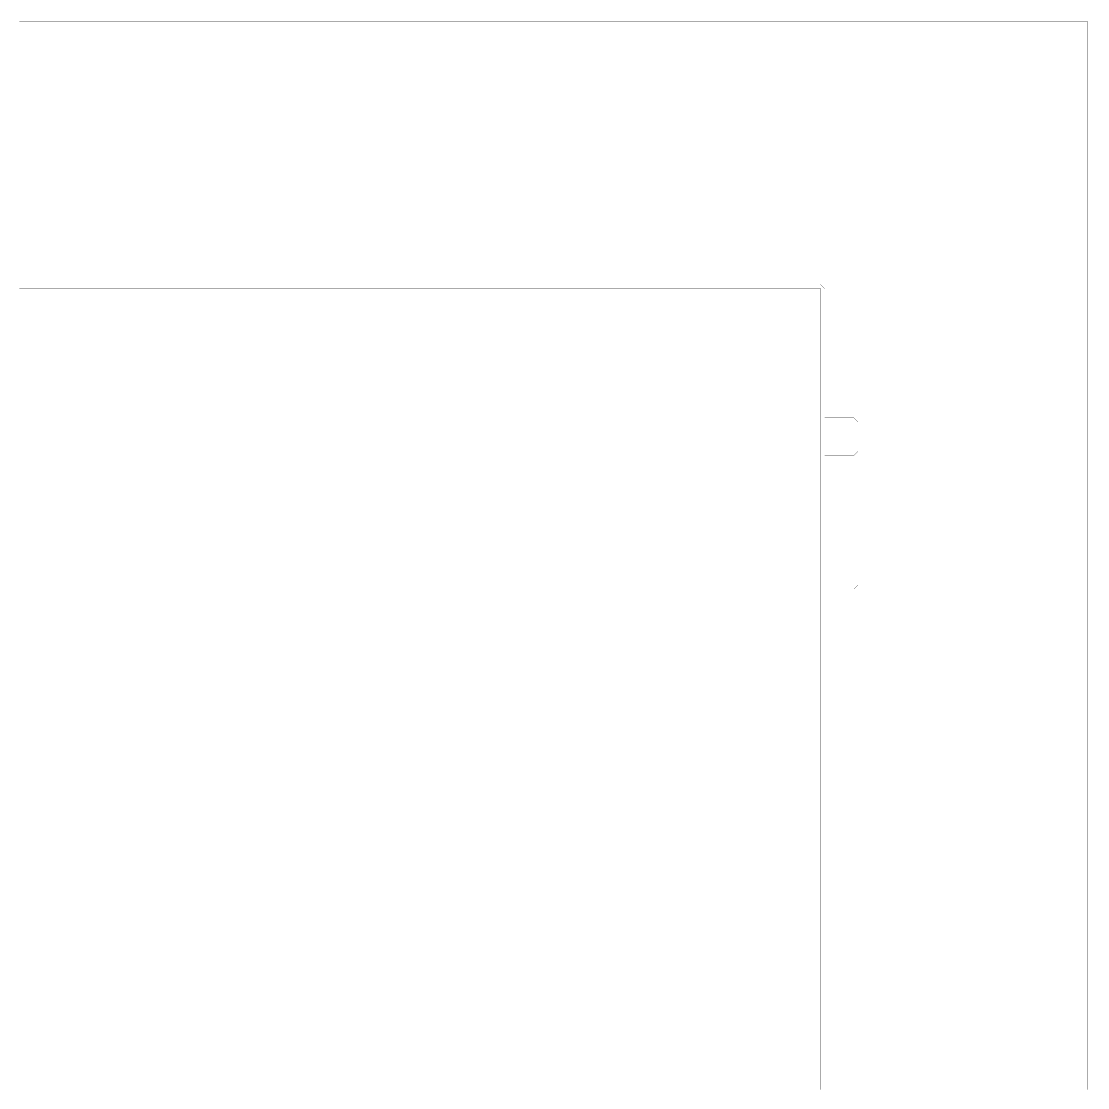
# Model space of a CAD drawing. Header units: metres. Extents: x 0 to 4990, y -4990 to 0.
# Drawn here: x 2495 to 4990, y -2495 to 0 of the extents above; entities that cross this region are included whole.
import ezdxf

# ---------------------------------------------------------------- set-up
doc = ezdxf.new("R2010")
doc.units = ezdxf.units.M
doc.layers.add('conductor', color=1, linetype='Continuous')
doc.layers.add('substrate', color=5, linetype='Continuous')

msp = doc.modelspace()

# ---------------------------------------------------------------- linework, layer by layer
at = {"layer": 'conductor', "const_width": 0.5}
msp.add_lwpolyline([(4365.234375, -2500), (4365.234375, -2490.234375), (4365.234375, -2480.46875), (4365.234375, -2470.703125), (4365.234375, -2460.9375), (4365.234375, -2451.171875), (4365.234375, -2441.40625), (4365.234375, -2431.640625), (4365.234375, -2421.875), (4365.234375, -2412.109375), (4365.234375, -2402.34375), (4365.234375, -2392.578125), (4365.234375, -2382.8125), (4365.234375, -2373.046875), (4365.234375, -2363.28125), (4365.234375, -2353.515625), (4365.234375, -2343.75), (4365.234375, -2333.984375), (4365.234375, -2324.21875), (4365.234375, -2314.453125), (4365.234375, -2304.6875), (4365.234375, -2294.921875), (4365.234375, -2285.15625), (4365.234375, -2275.390625), (4365.234375, -2265.625), (4365.234375, -2255.859375), (4365.234375, -2246.09375), (4365.234375, -2236.328125), (4365.234375, -2226.5625), (4365.234375, -2216.796875), (4365.234375, -2207.03125), (4365.234375, -2197.265625), (4365.234375, -2187.5), (4365.234375, -2177.734375), (4365.234375, -2167.96875), (4365.234375, -2158.203125), (4365.234375, -2148.4375), (4365.234375, -2138.671875), (4365.234375, -2128.90625), (4365.234375, -2119.140625), (4365.234375, -2109.375), (4365.234375, -2099.609375), (4365.234375, -2089.84375), (4365.234375, -2080.078125), (4365.234375, -2070.3125), (4365.234375, -2060.546875), (4365.234375, -2050.78125), (4365.234375, -2041.015625), (4365.234375, -2031.25), (4365.234375, -2021.484375), (4365.234375, -2011.71875), (4365.234375, -2001.953125), (4365.234375, -1992.1875), (4365.234375, -1982.421875), (4365.234375, -1972.65625), (4365.234375, -1962.890625), (4365.234375, -1953.125), (4365.234375, -1943.359375), (4365.234375, -1933.59375), (4365.234375, -1923.828125), (4365.234375, -1914.0625), (4365.234375, -1904.296875), (4365.234375, -1894.53125), (4365.234375, -1884.765625), (4365.234375, -1875), (4365.234375, -1865.234375), (4365.234375, -1855.46875), (4365.234375, -1845.703125), (4365.234375, -1835.9375), (4365.234375, -1826.171875), (4365.234375, -1816.40625), (4365.234375, -1806.640625), (4365.234375, -1796.875), (4365.234375, -1787.109375), (4365.234375, -1777.34375), (4365.234375, -1767.578125), (4365.234375, -1757.8125), (4365.234375, -1748.046875), (4365.234375, -1738.28125), (4365.234375, -1728.515625), (4365.234375, -1718.75), (4365.234375, -1708.984375), (4365.234375, -1699.21875), (4365.234375, -1689.453125), (4365.234375, -1679.6875), (4365.234375, -1669.921875), (4365.234375, -1660.15625), (4365.234375, -1650.390625), (4365.234375, -1640.625), (4365.234375, -1630.859375), (4365.234375, -1621.09375), (4365.234375, -1611.328125), (4365.234375, -1601.5625), (4365.234375, -1591.796875), (4365.234375, -1582.03125), (4365.234375, -1572.265625), (4365.234375, -1562.5), (4365.234375, -1552.734375), (4365.234375, -1542.96875), (4365.234375, -1533.203125), (4365.234375, -1523.4375), (4365.234375, -1513.671875), (4365.234375, -1503.90625), (4365.234375, -1494.140625), (4365.234375, -1484.375), (4365.234375, -1474.609375), (4365.234375, -1464.84375), (4365.234375, -1455.078125), (4365.234375, -1445.3125), (4365.234375, -1435.546875), (4365.234375, -1425.78125), (4365.234375, -1416.015625), (4365.234375, -1406.25), (4365.234375, -1396.484375), (4365.234375, -1386.71875), (4365.234375, -1376.953125), (4365.234375, -1367.1875), (4365.234375, -1357.421875), (4365.234375, -1347.65625), (4365.234375, -1337.890625), (4365.234375, -1328.125), (4365.234375, -1318.359375), (4365.234375, -1308.59375), (4365.234375, -1298.828125), (4365.234375, -1289.0625), (4365.234375, -1279.296875), (4365.234375, -1269.53125), (4365.234375, -1259.765625), (4365.234375, -1250), (4365.234375, -1240.234375), (4365.234375, -1230.46875), (4365.234375, -1220.703125), (4365.234375, -1210.9375), (4365.234375, -1201.171875), (4365.234375, -1191.40625), (4365.234375, -1181.640625), (4365.234375, -1171.875), (4365.234375, -1162.109375), (4365.234375, -1152.34375), (4365.234375, -1142.578125), (4365.234375, -1132.8125), (4365.234375, -1123.046875), (4365.234375, -1113.28125), (4365.234375, -1103.515625), (4365.234375, -1093.75), (4365.234375, -1083.984375), (4365.234375, -1074.21875), (4365.234375, -1064.453125), (4365.234375, -1054.6875), (4365.234375, -1044.921875), (4365.234375, -1035.15625), (4365.234375, -1025.390625), (4365.234375, -1015.625), (4365.234375, -1005.859375), (4365.234375, -996.09375), (4365.234375, -986.328125), (4365.234375, -976.5625), (4365.234375, -966.796875), (4365.234375, -957.03125), (4365.234375, -947.265625), (4365.234375, -937.5), (4365.234375, -927.734375), (4365.234375, -917.96875), (4365.234375, -908.203125), (4365.234375, -898.4375), (4365.234375, -888.671875), (4365.234375, -878.90625), (4365.234375, -869.140625), (4365.234375, -859.375), (4365.234375, -849.609375), (4365.234375, -839.84375), (4365.234375, -830.078125), (4365.234375, -820.3125), (4365.234375, -810.546875), (4365.234375, -800.78125), (4365.234375, -791.015625), (4365.234375, -781.25), (4365.234375, -771.484375), (4365.234375, -761.71875), (4365.234375, -751.953125), (4365.234375, -742.1875), (4365.234375, -732.421875), (4365.234375, -722.65625), (4365.234375, -712.890625), (4365.234375, -703.125), (4365.234375, -693.359375), (4365.234375, -683.59375), (4365.234375, -673.828125), (4365.234375, -664.0625), (4365.234375, -654.296875), (4365.234375, -644.53125), (4365.234375, -634.765625), (4365.234375, -625), (4355.46875, -625), (4345.703125, -625), (4335.9375, -625), (4326.171875, -625), (4316.40625, -625), (4306.640625, -625), (4296.875, -625), (4287.109375, -625), (4277.34375, -625), (4267.578125, -625), (4257.8125, -625), (4248.046875, -625), (4238.28125, -625), (4228.515625, -625), (4218.75, -625), (4208.984375, -625), (4199.21875, -625), (4189.453125, -625), (4179.6875, -625), (4169.921875, -625), (4160.15625, -625), (4150.390625, -625), (4140.625, -625), (4130.859375, -625), (4121.09375, -625), (4111.328125, -625), (4101.5625, -625), (4091.796875, -625), (4082.03125, -625), (4072.265625, -625), (4062.5, -625), (4052.734375, -625), (4042.96875, -625), (4033.203125, -625), (4023.4375, -625), (4013.671875, -625), (4003.90625, -625), (3994.140625, -625), (3984.375, -625), (3974.609375, -625), (3964.84375, -625), (3955.078125, -625), (3945.3125, -625), (3935.546875, -625), (3925.78125, -625), (3916.015625, -625), (3906.25, -625), (3896.484375, -625), (3886.71875, -625), (3876.953125, -625), (3867.1875, -625), (3857.421875, -625), (3847.65625, -625), (3837.890625, -625), (3828.125, -625), (3818.359375, -625), (3808.59375, -625), (3798.828125, -625), (3789.0625, -625), (3779.296875, -625), (3769.53125, -625), (3759.765625, -625), (3750, -625), (3740.234375, -625), (3730.46875, -625), (3720.703125, -625), (3710.9375, -625), (3701.171875, -625), (3691.40625, -625), (3681.640625, -625), (3671.875, -625), (3662.109375, -625), (3652.34375, -625), (3642.578125, -625), (3632.8125, -625), (3623.046875, -625), (3613.28125, -625), (3603.515625, -625), (3593.75, -625), (3583.984375, -625), (3574.21875, -625), (3564.453125, -625), (3554.6875, -625), (3544.921875, -625), (3535.15625, -625), (3525.390625, -625), (3515.625, -625), (3505.859375, -625), (3496.09375, -625), (3486.328125, -625), (3476.5625, -625), (3466.796875, -625), (3457.03125, -625), (3447.265625, -625), (3437.5, -625), (3427.734375, -625), (3417.96875, -625), (3408.203125, -625), (3398.4375, -625), (3388.671875, -625), (3378.90625, -625), (3369.140625, -625), (3359.375, -625), (3349.609375, -625), (3339.84375, -625), (3330.078125, -625), (3320.3125, -625), (3310.546875, -625), (3300.78125, -625), (3291.015625, -625), (3281.25, -625), (3271.484375, -625), (3261.71875, -625), (3251.953125, -625), (3242.1875, -625), (3232.421875, -625), (3222.65625, -625), (3212.890625, -625), (3203.125, -625), (3193.359375, -625), (3183.59375, -625), (3173.828125, -625), (3164.0625, -625), (3154.296875, -625), (3144.53125, -625), (3134.765625, -625), (3125, -625), (3115.234375, -625), (3105.46875, -625), (3095.703125, -625), (3085.9375, -625), (3076.171875, -625), (3066.40625, -625), (3056.640625, -625), (3046.875, -625), (3037.109375, -625), (3027.34375, -625), (3017.578125, -625), (3007.8125, -625), (2998.046875, -625), (2988.28125, -625), (2978.515625, -625), (2968.75, -625), (2958.984375, -625), (2949.21875, -625), (2939.453125, -625), (2929.6875, -625), (2919.921875, -625), (2910.15625, -625), (2900.390625, -625), (2890.625, -625), (2880.859375, -625), (2871.09375, -625), (2861.328125, -625), (2851.5625, -625), (2841.796875, -625), (2832.03125, -625), (2822.265625, -625), (2812.5, -625), (2802.734375, -625), (2792.96875, -625), (2783.203125, -625), (2773.4375, -625), (2763.671875, -625), (2753.90625, -625), (2744.140625, -625), (2734.375, -625), (2724.609375, -625), (2714.84375, -625), (2705.078125, -625), (2695.3125, -625), (2685.546875, -625), (2675.78125, -625), (2666.015625, -625), (2656.25, -625), (2646.484375, -625), (2636.71875, -625), (2626.953125, -625), (2617.1875, -625), (2607.421875, -625), (2597.65625, -625), (2587.890625, -625), (2578.125, -625), (2568.359375, -625), (2558.59375, -625), (2548.828125, -625), (2539.0625, -625), (2529.296875, -625), (2519.53125, -625), (2509.765625, -625), (2500, -625), (2490.234375, -625)], dxfattribs=at)
at = {"layer": 'substrate', "const_width": 0.5}
for points in [[(4990.234375, -2500), (4990.234375, -2490.234375), (4990.234375, -2480.46875), (4990.234375, -2470.703125), (4990.234375, -2460.9375), (4990.234375, -2451.171875), (4990.234375, -2441.40625), (4990.234375, -2431.640625), (4990.234375, -2421.875), (4990.234375, -2412.109375), (4990.234375, -2402.34375), (4990.234375, -2392.578125), (4990.234375, -2382.8125), (4990.234375, -2373.046875), (4990.234375, -2363.28125), (4990.234375, -2353.515625), (4990.234375, -2343.75), (4990.234375, -2333.984375), (4990.234375, -2324.21875), (4990.234375, -2314.453125), (4990.234375, -2304.6875), (4990.234375, -2294.921875), (4990.234375, -2285.15625), (4990.234375, -2275.390625), (4990.234375, -2265.625), (4990.234375, -2255.859375), (4990.234375, -2246.09375), (4990.234375, -2236.328125), (4990.234375, -2226.5625), (4990.234375, -2216.796875), (4990.234375, -2207.03125), (4990.234375, -2197.265625), (4990.234375, -2187.5), (4990.234375, -2177.734375), (4990.234375, -2167.96875), (4990.234375, -2158.203125), (4990.234375, -2148.4375), (4990.234375, -2138.671875), (4990.234375, -2128.90625), (4990.234375, -2119.140625), (4990.234375, -2109.375), (4990.234375, -2099.609375), (4990.234375, -2089.84375), (4990.234375, -2080.078125), (4990.234375, -2070.3125), (4990.234375, -2060.546875), (4990.234375, -2050.78125), (4990.234375, -2041.015625), (4990.234375, -2031.25), (4990.234375, -2021.484375), (4990.234375, -2011.71875), (4990.234375, -2001.953125), (4990.234375, -1992.1875), (4990.234375, -1982.421875), (4990.234375, -1972.65625), (4990.234375, -1962.890625), (4990.234375, -1953.125), (4990.234375, -1943.359375), (4990.234375, -1933.59375), (4990.234375, -1923.828125), (4990.234375, -1914.0625), (4990.234375, -1904.296875), (4990.234375, -1894.53125), (4990.234375, -1884.765625), (4990.234375, -1875), (4990.234375, -1865.234375), (4990.234375, -1855.46875), (4990.234375, -1845.703125), (4990.234375, -1835.9375), (4990.234375, -1826.171875), (4990.234375, -1816.40625), (4990.234375, -1806.640625), (4990.234375, -1796.875), (4990.234375, -1787.109375), (4990.234375, -1777.34375), (4990.234375, -1767.578125), (4990.234375, -1757.8125), (4990.234375, -1748.046875), (4990.234375, -1738.28125), (4990.234375, -1728.515625), (4990.234375, -1718.75), (4990.234375, -1708.984375), (4990.234375, -1699.21875), (4990.234375, -1689.453125), (4990.234375, -1679.6875), (4990.234375, -1669.921875), (4990.234375, -1660.15625), (4990.234375, -1650.390625), (4990.234375, -1640.625), (4990.234375, -1630.859375), (4990.234375, -1621.09375), (4990.234375, -1611.328125), (4990.234375, -1601.5625), (4990.234375, -1591.796875), (4990.234375, -1582.03125), (4990.234375, -1572.265625), (4990.234375, -1562.5), (4990.234375, -1552.734375), (4990.234375, -1542.96875), (4990.234375, -1533.203125), (4990.234375, -1523.4375), (4990.234375, -1513.671875), (4990.234375, -1503.90625), (4990.234375, -1494.140625), (4990.234375, -1484.375), (4990.234375, -1474.609375), (4990.234375, -1464.84375), (4990.234375, -1455.078125), (4990.234375, -1445.3125), (4990.234375, -1435.546875), (4990.234375, -1425.78125), (4990.234375, -1416.015625), (4990.234375, -1406.25), (4990.234375, -1396.484375), (4990.234375, -1386.71875), (4990.234375, -1376.953125), (4990.234375, -1367.1875), (4990.234375, -1357.421875), (4990.234375, -1347.65625), (4990.234375, -1337.890625), (4990.234375, -1328.125), (4990.234375, -1318.359375), (4990.234375, -1308.59375), (4990.234375, -1298.828125), (4990.234375, -1289.0625), (4990.234375, -1279.296875), (4990.234375, -1269.53125), (4990.234375, -1259.765625), (4990.234375, -1250), (4990.234375, -1240.234375), (4990.234375, -1230.46875), (4990.234375, -1220.703125), (4990.234375, -1210.9375), (4990.234375, -1201.171875), (4990.234375, -1191.40625), (4990.234375, -1181.640625), (4990.234375, -1171.875), (4990.234375, -1162.109375), (4990.234375, -1152.34375), (4990.234375, -1142.578125), (4990.234375, -1132.8125), (4990.234375, -1123.046875), (4990.234375, -1113.28125), (4990.234375, -1103.515625), (4990.234375, -1093.75), (4990.234375, -1083.984375), (4990.234375, -1074.21875), (4990.234375, -1064.453125), (4990.234375, -1054.6875), (4990.234375, -1044.921875), (4990.234375, -1035.15625), (4990.234375, -1025.390625), (4990.234375, -1015.625), (4990.234375, -1005.859375), (4990.234375, -996.09375), (4990.234375, -986.328125), (4990.234375, -976.5625), (4990.234375, -966.796875), (4990.234375, -957.03125), (4990.234375, -947.265625), (4990.234375, -937.5), (4990.234375, -927.734375), (4990.234375, -917.96875), (4990.234375, -908.203125), (4990.234375, -898.4375), (4990.234375, -888.671875), (4990.234375, -878.90625), (4990.234375, -869.140625), (4990.234375, -859.375), (4990.234375, -849.609375), (4990.234375, -839.84375), (4990.234375, -830.078125), (4990.234375, -820.3125), (4990.234375, -810.546875), (4990.234375, -800.78125), (4990.234375, -791.015625), (4990.234375, -781.25), (4990.234375, -771.484375), (4990.234375, -761.71875), (4990.234375, -751.953125), (4990.234375, -742.1875), (4990.234375, -732.421875), (4990.234375, -722.65625), (4990.234375, -712.890625), (4990.234375, -703.125), (4990.234375, -693.359375), (4990.234375, -683.59375), (4990.234375, -673.828125), (4990.234375, -664.0625), (4990.234375, -654.296875), (4990.234375, -644.53125), (4990.234375, -634.765625), (4990.234375, -625), (4990.234375, -615.234375), (4990.234375, -605.46875), (4990.234375, -595.703125), (4990.234375, -585.9375), (4990.234375, -576.171875), (4990.234375, -566.40625), (4990.234375, -556.640625), (4990.234375, -546.875), (4990.234375, -537.109375), (4990.234375, -527.34375), (4990.234375, -517.578125), (4990.234375, -507.8125), (4990.234375, -498.046875), (4990.234375, -488.28125), (4990.234375, -478.515625), (4990.234375, -468.75), (4990.234375, -458.984375), (4990.234375, -449.21875), (4990.234375, -439.453125), (4990.234375, -429.6875), (4990.234375, -419.921875), (4990.234375, -410.15625), (4990.234375, -400.390625), (4990.234375, -390.625), (4990.234375, -380.859375), (4990.234375, -371.09375), (4990.234375, -361.328125), (4990.234375, -351.5625), (4990.234375, -341.796875), (4990.234375, -332.03125), (4990.234375, -322.265625), (4990.234375, -312.5), (4990.234375, -302.734375), (4990.234375, -292.96875), (4990.234375, -283.203125), (4990.234375, -273.4375), (4990.234375, -263.671875), (4990.234375, -253.90625), (4990.234375, -244.140625), (4990.234375, -234.375), (4990.234375, -224.609375), (4990.234375, -214.84375), (4990.234375, -205.078125), (4990.234375, -195.3125), (4990.234375, -185.546875), (4990.234375, -175.78125), (4990.234375, -166.015625), (4990.234375, -156.25), (4990.234375, -146.484375), (4990.234375, -136.71875), (4990.234375, -126.953125), (4990.234375, -117.1875), (4990.234375, -107.421875), (4990.234375, -97.65625), (4990.234375, -87.890625), (4990.234375, -78.125), (4990.234375, -68.359375), (4990.234375, -58.59375), (4990.234375, -48.828125), (4990.234375, -39.0625), (4990.234375, -29.296875), (4990.234375, -19.53125), (4990.234375, -9.765625), (4990.234375, 0), (4980.46875, 0), (4970.703125, 0), (4960.9375, 0), (4951.171875, 0), (4941.40625, 0), (4931.640625, 0), (4921.875, 0), (4912.109375, 0), (4902.34375, 0), (4892.578125, 0), (4882.8125, 0), (4873.046875, 0), (4863.28125, 0), (4853.515625, 0), (4843.75, 0), (4833.984375, 0), (4824.21875, 0), (4814.453125, 0), (4804.6875, 0), (4794.921875, 0), (4785.15625, 0), (4775.390625, 0), (4765.625, 0), (4755.859375, 0), (4746.09375, 0), (4736.328125, 0), (4726.5625, 0), (4716.796875, 0), (4707.03125, 0), (4697.265625, 0), (4687.5, 0), (4677.734375, 0), (4667.96875, 0), (4658.203125, 0), (4648.4375, 0), (4638.671875, 0), (4628.90625, 0), (4619.140625, 0), (4609.375, 0), (4599.609375, 0), (4589.84375, 0), (4580.078125, 0), (4570.3125, 0), (4560.546875, 0), (4550.78125, 0), (4541.015625, 0), (4531.25, 0), (4521.484375, 0), (4511.71875, 0), (4501.953125, 0), (4492.1875, 0), (4482.421875, 0), (4472.65625, 0), (4462.890625, 0), (4453.125, 0), (4443.359375, 0), (4433.59375, 0), (4423.828125, 0), (4414.0625, 0), (4404.296875, 0), (4394.53125, 0), (4384.765625, 0), (4375, 0), (4365.234375, 0), (4355.46875, 0), (4345.703125, 0), (4335.9375, 0), (4326.171875, 0), (4316.40625, 0), (4306.640625, 0), (4296.875, 0), (4287.109375, 0), (4277.34375, 0), (4267.578125, 0), (4257.8125, 0), (4248.046875, 0), (4238.28125, 0), (4228.515625, 0), (4218.75, 0), (4208.984375, 0), (4199.21875, 0), (4189.453125, 0), (4179.6875, 0), (4169.921875, 0), (4160.15625, 0), (4150.390625, 0), (4140.625, 0), (4130.859375, 0), (4121.09375, 0), (4111.328125, 0), (4101.5625, 0), (4091.796875, 0), (4082.03125, 0), (4072.265625, 0), (4062.5, 0), (4052.734375, 0), (4042.96875, 0), (4033.203125, 0), (4023.4375, 0), (4013.671875, 0), (4003.90625, 0), (3994.140625, 0), (3984.375, 0), (3974.609375, 0), (3964.84375, 0), (3955.078125, 0), (3945.3125, 0), (3935.546875, 0), (3925.78125, 0), (3916.015625, 0), (3906.25, 0), (3896.484375, 0), (3886.71875, 0), (3876.953125, 0), (3867.1875, 0), (3857.421875, 0), (3847.65625, 0), (3837.890625, 0), (3828.125, 0), (3818.359375, 0), (3808.59375, 0), (3798.828125, 0), (3789.0625, 0), (3779.296875, 0), (3769.53125, 0), (3759.765625, 0), (3750, 0), (3740.234375, 0), (3730.46875, 0), (3720.703125, 0), (3710.9375, 0), (3701.171875, 0), (3691.40625, 0), (3681.640625, 0), (3671.875, 0), (3662.109375, 0), (3652.34375, 0), (3642.578125, 0), (3632.8125, 0), (3623.046875, 0), (3613.28125, 0), (3603.515625, 0), (3593.75, 0), (3583.984375, 0), (3574.21875, 0), (3564.453125, 0), (3554.6875, 0), (3544.921875, 0), (3535.15625, 0), (3525.390625, 0), (3515.625, 0), (3505.859375, 0), (3496.09375, 0), (3486.328125, 0), (3476.5625, 0), (3466.796875, 0), (3457.03125, 0), (3447.265625, 0), (3437.5, 0), (3427.734375, 0), (3417.96875, 0), (3408.203125, 0), (3398.4375, 0), (3388.671875, 0), (3378.90625, 0), (3369.140625, 0), (3359.375, 0), (3349.609375, 0), (3339.84375, 0), (3330.078125, 0), (3320.3125, 0), (3310.546875, 0), (3300.78125, 0), (3291.015625, 0), (3281.25, 0), (3271.484375, 0), (3261.71875, 0), (3251.953125, 0), (3242.1875, 0), (3232.421875, 0), (3222.65625, 0), (3212.890625, 0), (3203.125, 0), (3193.359375, 0), (3183.59375, 0), (3173.828125, 0), (3164.0625, 0), (3154.296875, 0), (3144.53125, 0), (3134.765625, 0), (3125, 0), (3115.234375, 0), (3105.46875, 0), (3095.703125, 0), (3085.9375, 0), (3076.171875, 0), (3066.40625, 0), (3056.640625, 0), (3046.875, 0), (3037.109375, 0), (3027.34375, 0), (3017.578125, 0), (3007.8125, 0), (2998.046875, 0), (2988.28125, 0), (2978.515625, 0), (2968.75, 0), (2958.984375, 0), (2949.21875, 0), (2939.453125, 0), (2929.6875, 0), (2919.921875, 0), (2910.15625, 0), (2900.390625, 0), (2890.625, 0), (2880.859375, 0), (2871.09375, 0), (2861.328125, 0), (2851.5625, 0), (2841.796875, 0), (2832.03125, 0), (2822.265625, 0), (2812.5, 0), (2802.734375, 0), (2792.96875, 0), (2783.203125, 0), (2773.4375, 0), (2763.671875, 0), (2753.90625, 0), (2744.140625, 0), (2734.375, 0), (2724.609375, 0), (2714.84375, 0), (2705.078125, 0), (2695.3125, 0), (2685.546875, 0), (2675.78125, 0), (2666.015625, 0), (2656.25, 0), (2646.484375, 0), (2636.71875, 0), (2626.953125, 0), (2617.1875, 0), (2607.421875, 0), (2597.65625, 0), (2587.890625, 0), (2578.125, 0), (2568.359375, 0), (2558.59375, 0), (2548.828125, 0), (2539.0625, 0), (2529.296875, 0), (2519.53125, 0), (2509.765625, 0), (2500, 0), (2490.234375, 0)], [(2490.234375, -615.234375), (2500, -615.234375), (2509.765625, -615.234375), (2519.53125, -615.234375), (2529.296875, -615.234375), (2539.0625, -615.234375), (2548.828125, -615.234375), (2558.59375, -615.234375), (2568.359375, -615.234375), (2578.125, -615.234375), (2587.890625, -615.234375), (2597.65625, -615.234375), (2607.421875, -615.234375), (2617.1875, -615.234375), (2626.953125, -615.234375), (2636.71875, -615.234375), (2646.484375, -615.234375), (2656.25, -615.234375), (2666.015625, -615.234375), (2675.78125, -615.234375), (2685.546875, -615.234375), (2695.3125, -615.234375), (2705.078125, -615.234375), (2714.84375, -615.234375), (2724.609375, -615.234375), (2734.375, -615.234375), (2744.140625, -615.234375), (2753.90625, -615.234375), (2763.671875, -615.234375), (2773.4375, -615.234375), (2783.203125, -615.234375), (2792.96875, -615.234375), (2802.734375, -615.234375), (2812.5, -615.234375), (2822.265625, -615.234375), (2832.03125, -615.234375), (2841.796875, -615.234375), (2851.5625, -615.234375), (2861.328125, -615.234375), (2871.09375, -615.234375), (2880.859375, -615.234375), (2890.625, -615.234375), (2900.390625, -615.234375), (2910.15625, -615.234375), (2919.921875, -615.234375), (2929.6875, -615.234375), (2939.453125, -615.234375), (2949.21875, -615.234375), (2958.984375, -615.234375), (2968.75, -615.234375), (2978.515625, -615.234375), (2988.28125, -615.234375), (2998.046875, -615.234375), (3007.8125, -615.234375), (3017.578125, -615.234375), (3027.34375, -615.234375), (3037.109375, -615.234375), (3046.875, -615.234375), (3056.640625, -615.234375), (3066.40625, -615.234375), (3076.171875, -615.234375), (3085.9375, -615.234375), (3095.703125, -615.234375), (3105.46875, -615.234375), (3115.234375, -615.234375), (3125, -615.234375), (3134.765625, -615.234375), (3144.53125, -615.234375), (3154.296875, -615.234375), (3164.0625, -615.234375), (3173.828125, -615.234375), (3183.59375, -615.234375), (3193.359375, -615.234375), (3203.125, -615.234375), (3212.890625, -615.234375), (3222.65625, -615.234375), (3232.421875, -615.234375), (3242.1875, -615.234375), (3251.953125, -615.234375), (3261.71875, -615.234375), (3271.484375, -615.234375), (3281.25, -615.234375), (3291.015625, -615.234375), (3300.78125, -615.234375), (3310.546875, -615.234375), (3320.3125, -615.234375), (3330.078125, -615.234375), (3339.84375, -615.234375), (3349.609375, -615.234375), (3359.375, -615.234375), (3369.140625, -615.234375), (3378.90625, -615.234375), (3388.671875, -615.234375), (3398.4375, -615.234375), (3408.203125, -615.234375), (3417.96875, -615.234375), (3427.734375, -615.234375), (3437.5, -615.234375), (3447.265625, -615.234375), (3457.03125, -615.234375), (3466.796875, -615.234375), (3476.5625, -615.234375), (3486.328125, -615.234375), (3496.09375, -615.234375), (3505.859375, -615.234375), (3515.625, -615.234375), (3525.390625, -615.234375), (3535.15625, -615.234375), (3544.921875, -615.234375), (3554.6875, -615.234375), (3564.453125, -615.234375), (3574.21875, -615.234375), (3583.984375, -615.234375), (3593.75, -615.234375), (3603.515625, -615.234375), (3613.28125, -615.234375), (3623.046875, -615.234375), (3632.8125, -615.234375), (3642.578125, -615.234375), (3652.34375, -615.234375), (3662.109375, -615.234375), (3671.875, -615.234375), (3681.640625, -615.234375), (3691.40625, -615.234375), (3701.171875, -615.234375), (3710.9375, -615.234375), (3720.703125, -615.234375), (3730.46875, -615.234375), (3740.234375, -615.234375), (3750, -615.234375), (3759.765625, -615.234375), (3769.53125, -615.234375), (3779.296875, -615.234375), (3789.0625, -615.234375), (3798.828125, -615.234375), (3808.59375, -615.234375), (3818.359375, -615.234375), (3828.125, -615.234375), (3837.890625, -615.234375), (3847.65625, -615.234375), (3857.421875, -615.234375), (3867.1875, -615.234375), (3876.953125, -615.234375), (3886.71875, -615.234375), (3896.484375, -615.234375), (3906.25, -615.234375), (3916.015625, -615.234375), (3925.78125, -615.234375), (3935.546875, -615.234375), (3945.3125, -615.234375), (3955.078125, -615.234375), (3964.84375, -615.234375), (3974.609375, -615.234375), (3984.375, -615.234375), (3994.140625, -615.234375), (4003.90625, -615.234375), (4013.671875, -615.234375), (4023.4375, -615.234375), (4033.203125, -615.234375), (4042.96875, -615.234375), (4052.734375, -615.234375), (4062.5, -615.234375), (4072.265625, -615.234375), (4082.03125, -615.234375), (4091.796875, -615.234375), (4101.5625, -615.234375), (4111.328125, -615.234375), (4121.09375, -615.234375), (4130.859375, -615.234375), (4140.625, -615.234375), (4150.390625, -615.234375), (4160.15625, -615.234375), (4169.921875, -615.234375), (4179.6875, -615.234375), (4189.453125, -615.234375), (4199.21875, -615.234375), (4208.984375, -615.234375), (4218.75, -615.234375), (4228.515625, -615.234375), (4238.28125, -615.234375), (4248.046875, -615.234375), (4257.8125, -615.234375), (4267.578125, -615.234375), (4277.34375, -615.234375), (4287.109375, -615.234375), (4296.875, -615.234375), (4306.640625, -615.234375), (4316.40625, -615.234375), (4326.171875, -615.234375), (4335.9375, -615.234375), (4345.703125, -615.234375), (4355.46875, -615.234375), (4365.234375, -615.234375), (4375, -625), (4375, -634.765625), (4375, -644.53125), (4375, -654.296875), (4375, -664.0625), (4375, -673.828125), (4375, -683.59375), (4375, -693.359375), (4375, -703.125), (4375, -712.890625), (4375, -722.65625), (4375, -732.421875), (4375, -742.1875), (4375, -751.953125), (4375, -761.71875), (4375, -771.484375), (4375, -781.25), (4375, -791.015625), (4375, -800.78125), (4375, -810.546875), (4375, -820.3125), (4375, -830.078125), (4375, -839.84375), (4375, -849.609375), (4375, -859.375), (4375, -869.140625), (4375, -878.90625), (4375, -888.671875), (4375, -898.4375), (4375, -908.203125), (4375, -917.96875), (4375, -927.734375), (4384.765625, -927.734375), (4394.53125, -927.734375), (4404.296875, -927.734375), (4414.0625, -927.734375), (4423.828125, -927.734375), (4433.59375, -927.734375), (4443.359375, -927.734375), (4453.125, -937.5), (4453.125, -947.265625), (4453.125, -957.03125), (4453.125, -966.796875), (4453.125, -976.5625), (4453.125, -986.328125), (4453.125, -996.09375), (4453.125, -1005.859375), (4443.359375, -1015.625), (4433.59375, -1015.625), (4423.828125, -1015.625), (4414.0625, -1015.625), (4404.296875, -1015.625), (4394.53125, -1015.625), (4384.765625, -1015.625), (4375, -1015.625), (4375, -1025.390625), (4375, -1035.15625), (4375, -1044.921875), (4375, -1054.6875), (4375, -1064.453125), (4375, -1074.21875), (4375, -1083.984375), (4375, -1093.75), (4375, -1103.515625), (4375, -1113.28125), (4375, -1123.046875), (4375, -1132.8125), (4375, -1142.578125), (4375, -1152.34375), (4375, -1162.109375), (4384.765625, -1162.109375), (4394.53125, -1162.109375), (4404.296875, -1162.109375), (4414.0625, -1162.109375), (4423.828125, -1162.109375), (4433.59375, -1162.109375), (4443.359375, -1162.109375), (4453.125, -1171.875), (4453.125, -1181.640625), (4453.125, -1191.40625), (4453.125, -1201.171875), (4453.125, -1210.9375), (4453.125, -1220.703125), (4453.125, -1230.46875), (4453.125, -1240.234375), (4453.125, -1250), (4453.125, -1259.765625), (4453.125, -1269.53125), (4453.125, -1279.296875), (4453.125, -1289.0625), (4453.125, -1298.828125), (4453.125, -1308.59375), (4453.125, -1318.359375), (4443.359375, -1328.125), (4433.59375, -1328.125), (4423.828125, -1328.125), (4414.0625, -1328.125), (4404.296875, -1328.125), (4394.53125, -1328.125), (4384.765625, -1328.125), (4375, -1328.125), (4375, -1337.890625), (4375, -1347.65625), (4375, -1357.421875), (4375, -1367.1875), (4375, -1376.953125), (4375, -1386.71875), (4375, -1396.484375), (4375, -1406.25), (4375, -1416.015625), (4375, -1425.78125), (4375, -1435.546875), (4375, -1445.3125), (4375, -1455.078125), (4375, -1464.84375), (4375, -1474.609375), (4375, -1484.375), (4375, -1494.140625), (4375, -1503.90625), (4375, -1513.671875), (4375, -1523.4375), (4375, -1533.203125), (4375, -1542.96875), (4375, -1552.734375), (4375, -1562.5), (4375, -1572.265625), (4375, -1582.03125), (4375, -1591.796875), (4375, -1601.5625), (4375, -1611.328125), (4375, -1621.09375), (4375, -1630.859375), (4375, -1640.625), (4375, -1650.390625), (4375, -1660.15625), (4375, -1669.921875), (4375, -1679.6875), (4375, -1689.453125), (4375, -1699.21875), (4375, -1708.984375), (4375, -1718.75), (4375, -1728.515625), (4375, -1738.28125), (4375, -1748.046875), (4375, -1757.8125), (4375, -1767.578125), (4375, -1777.34375), (4375, -1787.109375), (4375, -1796.875), (4375, -1806.640625), (4375, -1816.40625), (4375, -1826.171875), (4375, -1835.9375), (4375, -1845.703125), (4375, -1855.46875), (4375, -1865.234375), (4375, -1875), (4375, -1884.765625), (4375, -1894.53125), (4375, -1904.296875), (4375, -1914.0625), (4375, -1923.828125), (4375, -1933.59375), (4375, -1943.359375), (4375, -1953.125), (4375, -1962.890625), (4375, -1972.65625), (4375, -1982.421875), (4375, -1992.1875), (4375, -2001.953125), (4375, -2011.71875), (4375, -2021.484375), (4375, -2031.25), (4375, -2041.015625), (4375, -2050.78125), (4375, -2060.546875), (4375, -2070.3125), (4375, -2080.078125), (4375, -2089.84375), (4375, -2099.609375), (4375, -2109.375), (4375, -2119.140625), (4375, -2128.90625), (4375, -2138.671875), (4375, -2148.4375), (4375, -2158.203125), (4375, -2167.96875), (4375, -2177.734375), (4375, -2187.5), (4375, -2197.265625), (4375, -2207.03125), (4375, -2216.796875), (4375, -2226.5625), (4375, -2236.328125), (4375, -2246.09375), (4375, -2255.859375), (4375, -2265.625), (4375, -2275.390625), (4375, -2285.15625), (4375, -2294.921875), (4375, -2304.6875), (4375, -2314.453125), (4375, -2324.21875), (4375, -2333.984375), (4375, -2343.75), (4375, -2353.515625), (4375, -2363.28125), (4375, -2373.046875), (4375, -2382.8125), (4375, -2392.578125), (4375, -2402.34375), (4375, -2412.109375), (4375, -2421.875), (4375, -2431.640625), (4375, -2441.40625), (4375, -2451.171875), (4375, -2460.9375), (4375, -2470.703125), (4375, -2480.46875), (4375, -2490.234375), (4375, -2500)]]:
    msp.add_lwpolyline(points, dxfattribs=at)

doc.saveas('drawing.dxf')
